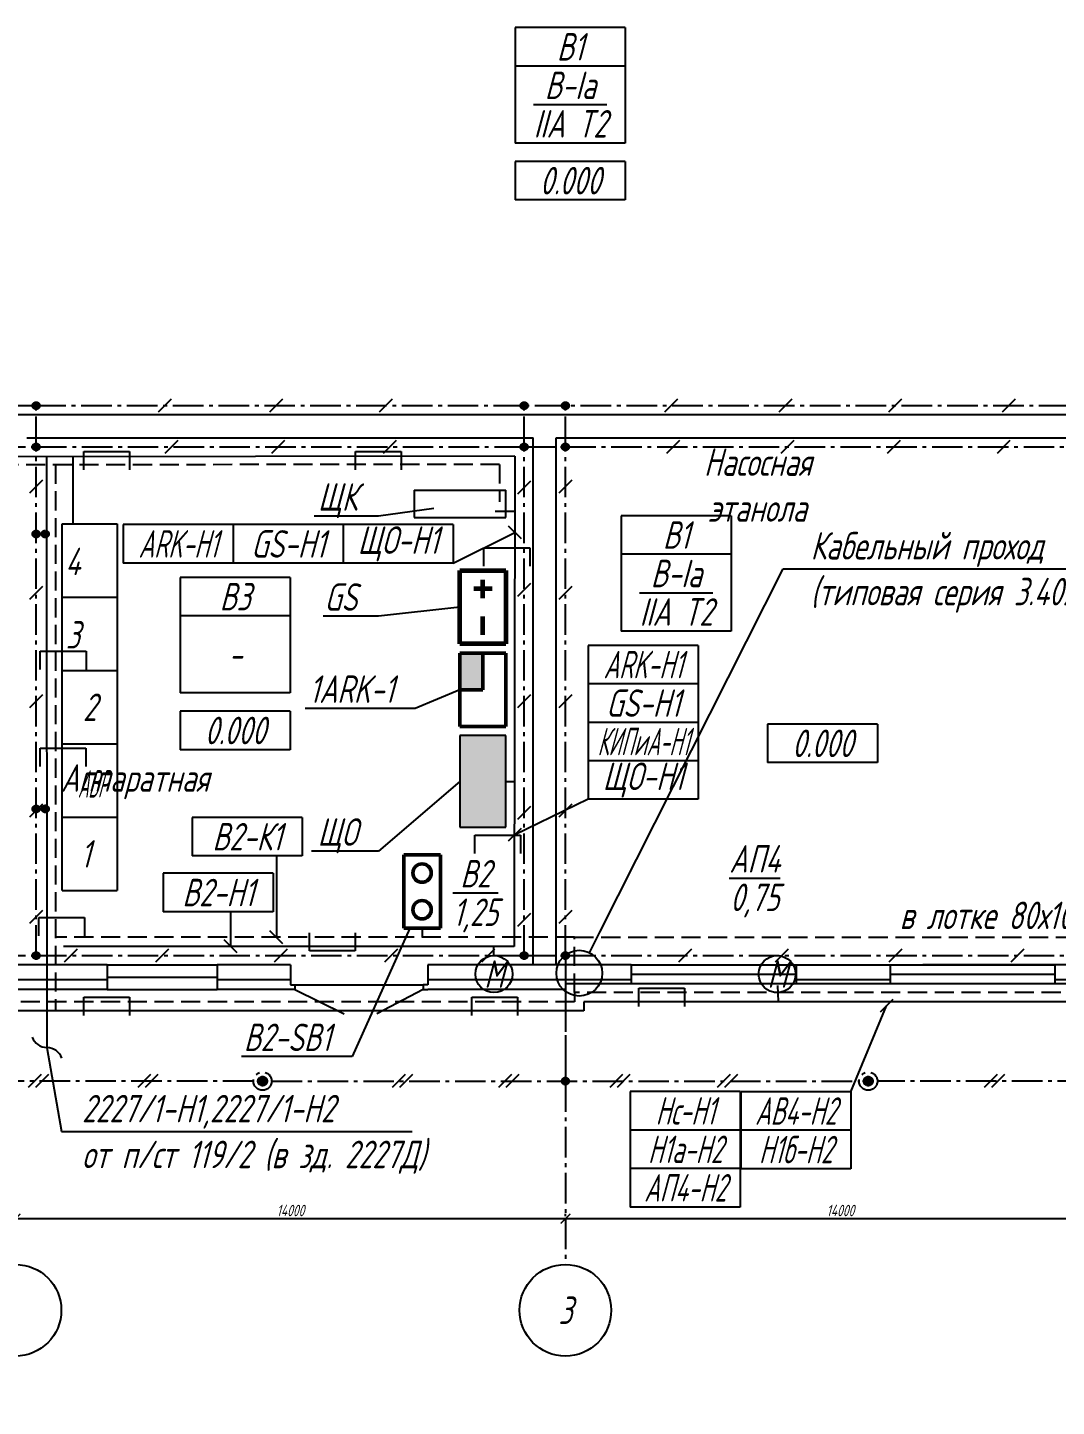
# Model space of a CAD drawing. Header units: millimetres. Extents: x 6735 to 13224, y -12144 to -9633.
# Drawn here: x 12407.7 to 12677.1, y -10779.4 to -10418.4 of the extents above; entities that cross this region are included whole.
import ezdxf
from ezdxf import colors
from ezdxf.entities.mleader import LeaderData, LeaderLine
from ezdxf.enums import TextEntityAlignment as Align
from ezdxf.math import Vec2, Vec3

# ---------------------------------------------------------------- set-up
doc = ezdxf.new("R2010")
doc.units = ezdxf.units.MM
doc.linetypes.add('gost5', pattern=[7, 5, -2, 0])
doc.linetypes.add('gost6', pattern=[12, 8, -1.5, 1, -1.5])
doc.layers.get('Defpoints').update_dxf_attribs({"color": 33})
for name, color, linetype, lineweight in [('Заземление (Вновь)', 6, 'gost6', 50), ('КаБель контрольный (Вновь)', 142, 'gost5', 60), ('КаБель силовой (Вновь)', 1, 'Continuous', 60), ('Линия выноска', 137, 'Continuous', 25), ('Осевая', 4, 'gost6', 25), ('ППК и др. приБоры', 171, 'Continuous', 50), ('Размерная', 4, 'Continuous', 25), ('Рамка тонкая', 5, 'Continuous', 25), ('Строительный', 251, 'Continuous', 13), ('Текст', 2, 'Continuous', 25), ('Щиты пульты (Вновь)', 5, 'Continuous', 50), ('Эл. аппараты (Вновь)', 93, 'Continuous', 50), ('ЭлектрооБорудование (Вновь)', 160, 'Continuous', 60)]:
    doc.layers.add(name, color=color, linetype=linetype, lineweight=lineweight)
doc.styles.add('Simplex', font='simplex.shx', dxfattribs={"width": 0.7, "oblique": 15})
doc.dimstyles.new('ISO-25', dxfattribs={"dimtxt": 3, "dimasz": 2.5, "dimexe": 1.25, "dimexo": 0.625, "dimtad": 1, "dimtxsty": 'Simplex', "dimcen": 2.5, "dimclrt": 2, "dimadec": 0, "dimazin": 0, "dimtfac": 1, "dimtmove": 0, "dimatfit": 3, "dimfxl": 1, "dimarcsym": 0})

# ---------------------------------------------------------------- blocks, each defined once
blk = doc.blocks.new('_ArchTick')
at = {"color": 0, "linetype": 'ByBlock', "const_width": 0.15}
blk.add_lwpolyline([(-0.5, -0.5), (0.5, 0.5)], dxfattribs=at)
blk = doc.blocks.new('*D524')
at = {"layer": 'Defpoints', "color": 0, "transparency": 16777216}
for p in [(12404.5, -10730.26), (12548.5, -10730.26), (12548.5, -10730.26)]:
    blk.add_point(p, dxfattribs=at)
at = {"layer": 'Размерная', "color": 0, "lineweight": -2, "transparency": 16777216}
for p, q in [((12404.5, -10730.26), (12548.5, -10730.26)), ((12404.5, -10730.89), (12404.5, -10731.51)), ((12548.5, -10729.64), (12548.5, -10729.01))]:
    blk.add_line(p, q, dxfattribs=at)
at = {"layer": 'Размерная', "color": 0, "lineweight": -2, "transparency": 16777216, "xscale": 2.5, "yscale": 2.5, "zscale": 2.5, "rotation": 180}
blk.add_blockref('_ArchTick', (12404.5, -10730.26), dxfattribs=at)
at = {"layer": 'Размерная', "color": 0, "lineweight": -2, "transparency": 16777216, "xscale": 2.5, "yscale": 2.5, "zscale": 2.5}
blk.add_blockref('_ArchTick', (12548.5, -10730.26), dxfattribs=at)
at = {"layer": 'Размерная', "color": 2, "lineweight": 25, "transparency": 16777216, "insert": (12476.5, -10728.14), "char_height": 3, "attachment_point": 5, "style": 'Simplex'}
blk.add_mtext('14000', dxfattribs=at)
blk = doc.blocks.new('*D525')
at = {"layer": 'Defpoints', "color": 0, "transparency": 16777216}
for p in [(12548.5, -10730.26), (12692.5, -10730.26), (12692.5, -10730.26)]:
    blk.add_point(p, dxfattribs=at)
at = {"layer": 'Размерная', "color": 0, "lineweight": -2, "transparency": 16777216}
for p, q in [((12548.5, -10730.26), (12692.5, -10730.26)), ((12548.5, -10730.89), (12548.5, -10731.51)), ((12692.5, -10729.64), (12692.5, -10729.01))]:
    blk.add_line(p, q, dxfattribs=at)
at = {"layer": 'Размерная', "color": 0, "lineweight": -2, "transparency": 16777216, "xscale": 2.5, "yscale": 2.5, "zscale": 2.5, "rotation": 180}
blk.add_blockref('_ArchTick', (12548.5, -10730.26), dxfattribs=at)
at = {"layer": 'Размерная', "color": 0, "lineweight": -2, "transparency": 16777216, "xscale": 2.5, "yscale": 2.5, "zscale": 2.5}
blk.add_blockref('_ArchTick', (12692.5, -10730.26), dxfattribs=at)
at = {"layer": 'Размерная', "color": 2, "lineweight": 25, "transparency": 16777216, "insert": (12620.5, -10728.14), "char_height": 3, "attachment_point": 5, "style": 'Simplex'}
blk.add_mtext('14000', dxfattribs=at)
blk = doc.blocks.new('A$C11954CC4')
at = {"layer": 'Линия выноска', "color": 161}
for p, q in [((12, 4.2), (0, 4.2)), ((0, 4.2), (0, 0)), ((12, 4.2), (12, 0)), ((12, 0), (0, 0))]:
    blk.add_line(p, q, dxfattribs=at)
blk = doc.blocks.new('_None')
blk = doc.blocks.new('_Integral')
at = {"color": 0, "linetype": 'ByBlock', "lineweight": -2}
for centre, start, end in [((0.445, -0.091), 102, 168), ((-0.445, 0.091), 282, 348)]:
    blk.add_arc(centre, 0.454, start, end, dxfattribs=at)
blk = doc.blocks.new('A$C25011874')
at = {"layer": 'ППК и др. приБоры'}
blk.add_hatch(color=256, dxfattribs=at).paths.add_polyline_path([(4, 0), (4, 2.5), (0, 2.5), (0, 0)])
for p, q in [((0, 5), (0, 0)), ((8, 5), (0, 5)), ((8, 0), (8, 5)), ((4, 2.5), (0, 2.5)), ((4, 0), (4, 2.5)), ((0, 0), (8, 0))]:
    blk.add_line(p, q, dxfattribs=at)
blk = doc.blocks.new('A$C05EB3272')
at = {"layer": 'ЭлектрооБорудование (Вновь)'}
for p, q in [((0, 5), (8, 5)), ((0, 0), (0, 5)), ((8, 5), (8, 0)), ((2, 3.5), (2, 1.5)), ((3, 2.5), (1, 2.5)), ((7, 2.5), (5, 2.5)), ((8, 0), (0, 0))]:
    blk.add_line(p, q, dxfattribs=at)
blk = doc.blocks.new('A$C629C7F59')
at = {"layer": 'Эл. аппараты (Вновь)'}
for p, q in [((0, 8), (0, 0)), ((4, 8), (0, 8)), ((4, 0), (4, 8)), ((0, 0), (4, 0))]:
    blk.add_line(p, q, dxfattribs=at)
for centre in [(2, 6), (2, 2)]:
    blk.add_circle(centre, 1, dxfattribs=at)
blk = doc.blocks.new('A$C710D2D3C')
at = {"layer": 'Рамка тонкая'}
for p, q in [((0, 0), (0, 2)), ((0, 2), (5, 2)), ((5, 2), (5, 0))]:
    blk.add_line(p, q, dxfattribs=at)
blk = doc.blocks.new('_DotBlank')
at = {"color": 0, "linetype": 'ByBlock', "lineweight": -2}
blk.add_line((-0.5, 0), (-1, 0), dxfattribs=at)
blk.add_circle((0, 0), 0.5, dxfattribs=at)

msp = doc.modelspace()

# ---------------------------------------------------------------- hatches: boundary and pattern name
at = {"layer": 'Заземление (Вновь)', "lineweight": 25}
h = msp.add_hatch(color=256, dxfattribs=at)
h.paths.add_polyline_path([(12409.90216, -10516.42112), (12409.90216, -10517.38112), (12410.86216, -10517.38112, 0.414213562)])
h.paths.add_polyline_path([(12409.90216, -10516.42112, 0.414213562), (12408.94216, -10517.38112), (12409.90216, -10517.38112)])
h.paths.add_polyline_path([(12410.86216, -10517.38112), (12409.90216, -10517.38112), (12408.94216, -10517.38112, 1)])
h = msp.add_hatch(color=256, dxfattribs=at)
h.paths.add_polyline_path([(12537.69105, -10516.42112), (12537.69105, -10517.38112), (12538.65105, -10517.38112, 0.414213562)])
h.paths.add_polyline_path([(12537.69105, -10516.42112, 0.414213562), (12536.73105, -10517.38112), (12537.69105, -10517.38112)])
h.paths.add_polyline_path([(12538.65105, -10517.38112), (12537.69105, -10517.38112), (12536.73105, -10517.38112, 1)])
h = msp.add_hatch(color=256, dxfattribs=at)
h.paths.add_polyline_path([(12548.49105, -10516.42112), (12548.49105, -10517.38112), (12549.45105, -10517.38112, 0.414213562)])
h.paths.add_polyline_path([(12548.49105, -10516.42112, 0.414213562), (12547.53105, -10517.38112), (12548.49105, -10517.38112)])
h.paths.add_polyline_path([(12549.45105, -10517.38112), (12548.49105, -10517.38112), (12547.53105, -10517.38112, 1)])
h = msp.add_hatch(color=256, dxfattribs=at)
h.paths.add_polyline_path([(12409.90216, -10527.22112), (12409.90216, -10528.18112), (12410.86216, -10528.18112, 0.414213562)])
h.paths.add_polyline_path([(12409.90216, -10527.22112, 0.414213562), (12408.94216, -10528.18112), (12409.90216, -10528.18112)])
h.paths.add_polyline_path([(12410.86216, -10528.18112), (12409.90216, -10528.18112), (12408.94216, -10528.18112, 1)])
h = msp.add_hatch(color=256, dxfattribs=at)
h.paths.add_polyline_path([(12537.69105, -10527.22112), (12537.69105, -10528.18112), (12538.65105, -10528.18112, 0.414213562)])
h.paths.add_polyline_path([(12537.69105, -10527.22112, 0.414213562), (12536.73105, -10528.18112), (12537.69105, -10528.18112)])
h.paths.add_polyline_path([(12538.65105, -10528.18112), (12537.69105, -10528.18112), (12536.73105, -10528.18112, 1)])
h = msp.add_hatch(color=256, dxfattribs=at)
h.paths.add_polyline_path([(12548.49105, -10527.22112), (12548.49105, -10528.18112), (12549.45105, -10528.18112, 0.414213562)])
h.paths.add_polyline_path([(12548.49105, -10527.22112, 0.414213562), (12547.53105, -10528.18112), (12548.49105, -10528.18112)])
h.paths.add_polyline_path([(12549.45105, -10528.18112), (12548.49105, -10528.18112), (12547.53105, -10528.18112, 1)])
h = msp.add_hatch(color=256, dxfattribs=at)
h.paths.add_polyline_path([(12409.90216, -10550.02112), (12409.90216, -10550.98112), (12410.86216, -10550.98112, 0.414213562)])
h.paths.add_polyline_path([(12409.90216, -10550.02112, 0.414213562), (12408.94216, -10550.98112), (12409.90216, -10550.98112)])
h.paths.add_polyline_path([(12410.86216, -10550.98112), (12409.90216, -10550.98112), (12408.94216, -10550.98112, 1)])
h = msp.add_hatch(color=256, dxfattribs=at)
h.paths.add_polyline_path([(12412.30216, -10550.02112), (12412.30216, -10550.98112), (12413.26216, -10550.98112, 0.414213562)])
h.paths.add_polyline_path([(12412.30216, -10550.02112, 0.414213562), (12411.34216, -10550.98112), (12412.30216, -10550.98112)])
h.paths.add_polyline_path([(12413.26216, -10550.98112), (12412.30216, -10550.98112), (12411.34216, -10550.98112, 1)])
h = msp.add_hatch(color=256, dxfattribs=at)
h.paths.add_polyline_path([(12409.90216, -10622.02112), (12409.90216, -10622.98112), (12410.86216, -10622.98112, 0.414213562)])
h.paths.add_polyline_path([(12409.90216, -10622.02112, 0.414213562), (12408.94216, -10622.98112), (12409.90216, -10622.98112)])
h.paths.add_polyline_path([(12410.86216, -10622.98112), (12409.90216, -10622.98112), (12408.94216, -10622.98112, 1)])
h = msp.add_hatch(color=256, dxfattribs=at)
h.paths.add_polyline_path([(12412.30216, -10622.02112), (12412.30216, -10622.98112), (12413.26216, -10622.98112, 0.414213562)])
h.paths.add_polyline_path([(12412.30216, -10622.02112, 0.414213562), (12411.34216, -10622.98112), (12412.30216, -10622.98112)])
h.paths.add_polyline_path([(12413.26216, -10622.98112), (12412.30216, -10622.98112), (12411.34216, -10622.98112, 1)])
h = msp.add_hatch(color=256, dxfattribs=at)
h.paths.add_polyline_path([(12409.90216, -10660.42112), (12409.90216, -10661.38112), (12410.86216, -10661.38112, 0.414213562)])
h.paths.add_polyline_path([(12409.90216, -10660.42112, 0.414213562), (12408.94216, -10661.38112), (12409.90216, -10661.38112)])
h.paths.add_polyline_path([(12410.86216, -10661.38112), (12409.90216, -10661.38112), (12408.94216, -10661.38112, 1)])
h = msp.add_hatch(color=256, dxfattribs=at)
h.paths.add_polyline_path([(12537.69105, -10660.42112), (12537.69105, -10661.38112), (12538.65105, -10661.38112, 0.414213562)])
h.paths.add_polyline_path([(12537.69105, -10660.42112, 0.414213562), (12536.73105, -10661.38112), (12537.69105, -10661.38112)])
h.paths.add_polyline_path([(12538.65105, -10661.38112), (12537.69105, -10661.38112), (12536.73105, -10661.38112, 1)])
h = msp.add_hatch(color=256, dxfattribs=at)
h.paths.add_polyline_path([(12548.49105, -10660.42112), (12548.49105, -10661.38112), (12549.45105, -10661.38112, 0.414213562)])
h.paths.add_polyline_path([(12548.49105, -10660.42112, 0.414213562), (12547.53105, -10661.38112), (12548.49105, -10661.38112)])
h.paths.add_polyline_path([(12549.45105, -10661.38112), (12548.49105, -10661.38112), (12547.53105, -10661.38112, 1)])
for points in [[(12470.39505, -10694.26112, 1), (12467.99505, -10694.26112, 1)], [(12628.98705, -10694.26112, 1), (12626.58705, -10694.26112, 1)]]:
    msp.add_hatch(color=256, dxfattribs=at).paths.add_polyline_path(points)
h = msp.add_hatch(color=256, dxfattribs=at)
h.paths.add_polyline_path([(12548.49105, -10693.30112), (12548.49105, -10694.26112), (12549.45105, -10694.26112, 0.414213562)])
h.paths.add_polyline_path([(12548.49105, -10693.30112, 0.414213562), (12547.53105, -10694.26112), (12548.49105, -10694.26112)])
h.paths.add_polyline_path([(12549.45105, -10694.26112), (12548.49105, -10694.26112), (12547.53105, -10694.26112, 1)])
at = {"layer": 'Щиты пульты (Вновь)', "lineweight": 25, "ltscale": 100}
msp.add_hatch(color=256, dxfattribs=at).paths.add_polyline_path([(12532.89105, -10603.78112), (12520.89105, -10603.78112), (12520.89105, -10627.78112), (12532.89105, -10627.78112)])

# ---------------------------------------------------------------- linework, layer by layer
at = {"layer": 'Заземление (Вновь)', "lineweight": 25}
for p, q in [((12409.90216, -10517.38112), (12399.10216, -10517.38112)), ((12537.69105, -10517.38112), (12409.90216, -10517.38112)), ((12409.90216, -10528.18112), (12409.90216, -10517.38112)), ((12445.26623, -10515.68406), (12441.87212, -10519.07817)), ((12474.39528, -10515.68406), (12471.00117, -10519.07817)), ((12503.11812, -10515.68406), (12499.72401, -10519.07817)), ((12548.49105, -10517.38112), (12537.69105, -10517.38112)), ((12537.69105, -10528.18112), (12537.69105, -10517.38112)), ((12836.49105, -10517.38112), (12548.49105, -10517.38112)), ((12548.49105, -10528.18112), (12548.49105, -10517.38112)), ((12577.8374, -10515.68406), (12574.44328, -10519.07817)), ((12607.77935, -10515.68406), (12604.38524, -10519.07817)), ((12636.48021, -10515.68406), (12633.0861, -10519.07817)), ((12666.28886, -10515.68406), (12662.89474, -10519.07817)), ((12399.10216, -10528.18112), (12409.90216, -10528.18112)), ((12409.90216, -10661.38112), (12409.90216, -10528.18112)), ((12409.90216, -10528.18112), (12537.69105, -10528.18112)), ((12447.02752, -10526.48406), (12443.63341, -10529.87817)), ((12474.93722, -10526.48406), (12471.5431, -10529.87817)), ((12504.20199, -10526.48406), (12500.80788, -10529.87817)), ((12537.69105, -10661.38112), (12537.69105, -10528.18112)), ((12537.69105, -10528.18112), (12548.49105, -10528.18112)), ((12548.49105, -10661.38112), (12548.49105, -10528.18112)), ((12548.49105, -10528.18112), (12836.49105, -10528.18112)), ((12578.37933, -10526.48406), (12574.98522, -10529.87817)), ((12608.32153, -10526.48406), (12604.92742, -10529.87817)), ((12636.13365, -10526.48406), (12632.73954, -10529.87817)), ((12664.90238, -10526.48406), (12661.50827, -10529.87817)), ((12411.59922, -10536.8539), (12408.20511, -10540.24801)), ((12539.38811, -10537.1196), (12535.99399, -10540.51371)), ((12550.18811, -10536.8539), (12546.79399, -10540.24801)), ((12412.30216, -10550.98112), (12409.90216, -10550.98112)), ((12411.59922, -10564.75038), (12408.20511, -10568.14449)), ((12539.38811, -10563.95329), (12535.99399, -10567.34741)), ((12550.18811, -10564.75038), (12546.79399, -10568.14449)), ((12411.59922, -10593.08406), (12408.20511, -10596.47817)), ((12539.38811, -10593.08406), (12535.99399, -10596.47817)), ((12550.18811, -10593.08406), (12546.79399, -10596.47817)), ((12411.59922, -10621.70941), (12408.20511, -10625.10353)), ((12539.38811, -10622.37361), (12535.99399, -10625.76772)), ((12550.18811, -10621.70941), (12546.79399, -10625.10353)), ((12412.30216, -10622.98112), (12409.90216, -10622.98112)), ((12411.59922, -10649.6058), (12408.20511, -10652.99992)), ((12539.38811, -10650.40289), (12535.99399, -10653.797)), ((12550.18811, -10649.6058), (12546.79399, -10652.99992)), ((12399.10216, -10661.38112), (12409.90216, -10661.38112)), ((12409.90216, -10661.38112), (12537.69105, -10661.38112)), ((12420.68833, -10659.68406), (12417.29422, -10663.07817)), ((12444.57215, -10659.68406), (12441.17803, -10663.07817)), ((12475.63275, -10659.68406), (12472.23864, -10663.07817)), ((12504.52802, -10659.68406), (12501.13391, -10663.07817)), ((12529.90458, -10659.68406), (12526.51046, -10663.07817)), ((12537.69105, -10661.38112), (12548.49105, -10661.38112)), ((12548.49105, -10661.38112), (12836.49105, -10661.38112)), ((12548.49105, -10661.38112), (12548.49105, -10694.26112)), ((12581.54642, -10659.68406), (12578.15231, -10663.07817)), ((12606.81647, -10659.68406), (12603.42236, -10663.07817)), ((12636.60869, -10659.68406), (12633.21458, -10663.07817)), ((12668.48944, -10659.68406), (12665.09533, -10663.07817)), ((12466.79505, -10694.26112), (12351.59505, -10694.26112)), ((12411.20838, -10692.56406), (12407.81427, -10695.95817)), ((12413.12838, -10692.56406), (12409.73427, -10695.95817)), ((12439.89306, -10692.56406), (12436.49895, -10695.95817)), ((12441.81306, -10692.56406), (12438.41895, -10695.95817)), ((12471.59505, -10694.26112), (12625.38705, -10694.26112)), ((12506.51846, -10692.56406), (12503.12435, -10695.95817)), ((12508.43846, -10692.56406), (12505.04435, -10695.95817)), ((12534.40086, -10692.56406), (12531.00675, -10695.95817)), ((12536.32086, -10692.56406), (12532.92675, -10695.95817)), ((12563.48668, -10692.56406), (12560.09257, -10695.95817)), ((12565.40668, -10692.56406), (12562.01257, -10695.95817)), ((12591.63861, -10692.56406), (12588.24449, -10695.95817)), ((12593.55861, -10692.56406), (12590.16449, -10695.95817)), ((12745.38705, -10694.26112), (12630.18705, -10694.26112)), ((12661.51684, -10692.56406), (12658.12272, -10695.95817)), ((12663.43684, -10692.56406), (12660.04272, -10695.95817))]:
    msp.add_line(p, q, dxfattribs=at)
for centre, radius in [((12409.90216, -10517.38112), 0.96), ((12537.69105, -10517.38112), 0.96), ((12548.49105, -10517.38112), 0.96), ((12409.90216, -10528.18112), 0.96), ((12537.69105, -10528.18112), 0.96), ((12548.49105, -10528.18112), 0.96), ((12409.90216, -10550.98112), 0.96), ((12412.30216, -10550.98112), 0.96), ((12409.90216, -10622.98112), 0.96), ((12412.30216, -10622.98112), 0.96), ((12409.90216, -10661.38112), 0.96), ((12537.69105, -10661.38112), 0.96), ((12548.49105, -10661.38112), 0.96), ((12469.19505, -10694.26112), 2.4), ((12469.19505, -10694.26112), 1.2), ((12548.49105, -10694.26112), 0.96), ((12627.78705, -10694.26112), 2.4), ((12627.78705, -10694.26112), 1.2)]:
    msp.add_circle(centre, radius, dxfattribs=at)
at = {"layer": 'КаБель контрольный (Вновь)', "lineweight": 25}
for p, q in [((12531.26199, -10532.78006), (12394.30475, -10532.86979)), ((12415.01517, -10532.80874), (12415.01219, -10675.49551)), ((12531.26199, -10532.78006), (12531.24388, -10542.55215)), ((12510.97291, -10654.18112), (12510.97291, -10656.58112)), ((12550.90718, -10656.57255), (12415.01219, -10656.58112)), ((12550.89105, -10671.07712), (12550.89105, -10656.58112)), ((12550.89105, -10656.58112), (12831.73702, -10656.58112)), ((12846.18705, -10671.07712), (12550.89105, -10671.07712)), ((12550.89105, -10671.07712), (12550.89105, -10673.47712)), ((12550.89105, -10673.47712), (12249.45105, -10673.47712))]:
    msp.add_line(p, q, dxfattribs=at)
at = {"layer": 'КаБель силовой (Вновь)', "lineweight": 25}
for p, q in [((12535.29105, -10530.58112), (12396.67356, -10530.76748)), ((12412.66157, -10530.74258), (12412.71568, -10685.46223)), ((12419.47886, -10530.74258), (12419.50216, -10548.58112)), ((12535.29105, -10530.58112), (12535.04191, -10658.98112)), ((12530.13417, -10544.96554), (12535.26314, -10544.96647)), ((12532.89105, -10615.78112), (12535.29105, -10615.78112)), ((12535.04191, -10658.98112), (12417.10216, -10658.98112)), ((12529.79492, -10661.38112), (12529.79492, -10658.98112)), ((12604.06176, -10669.21114), (12604.20338, -10673.36907)), ((12553.29105, -10675.87712), (12247.05105, -10675.87712)), ((12848.58705, -10673.47712), (12553.29105, -10673.47712)), ((12553.29105, -10673.47712), (12553.29105, -10675.87712)), ((12553.29105, -10673.47712), (12553.29105, -10673.47712))]:
    msp.add_line(p, q, dxfattribs=at)
at = {"layer": 'Линия выноска', "lineweight": 25}
for p, q in [((12535.3637, -10418.36932), (12535.3637, -10428.44932)), ((12564.1637, -10418.36932), (12535.3637, -10418.36932)), ((12564.1637, -10418.36932), (12564.1637, -10428.44932)), ((12535.3637, -10428.44932), (12535.3637, -10448.60932)), ((12564.1637, -10428.44932), (12535.3637, -10428.44932)), ((12564.1637, -10428.44932), (12564.1637, -10448.60932)), ((12564.1637, -10448.60932), (12535.3637, -10448.60932)), ((12535.3637, -10453.40932), (12535.3637, -10463.48932)), ((12564.1637, -10453.40932), (12535.3637, -10453.40932)), ((12564.1637, -10453.40932), (12564.1637, -10463.48932)), ((12564.1637, -10463.48932), (12535.3637, -10463.48932)), ((12563.11468, -10546.2063), (12563.11468, -10556.2863)), ((12591.91468, -10546.2063), (12563.11468, -10546.2063)), ((12591.91468, -10546.2063), (12591.91468, -10556.2863)), ((12563.11468, -10556.2863), (12563.11468, -10576.4463)), ((12591.91468, -10556.2863), (12563.11468, -10556.2863)), ((12591.91468, -10556.2863), (12591.91468, -10576.4463)), ((12447.61435, -10562.35897), (12447.61435, -10572.43897)), ((12476.41435, -10562.35897), (12447.61435, -10562.35897)), ((12476.41435, -10562.35897), (12476.41435, -10572.43897)), ((12447.61435, -10572.43897), (12447.61435, -10592.59897)), ((12476.41435, -10572.43897), (12447.61435, -10572.43897)), ((12476.41435, -10572.43897), (12476.41435, -10592.59897)), ((12591.91468, -10576.4463), (12563.11468, -10576.4463)), ((12476.41435, -10592.59897), (12447.61435, -10592.59897)), ((12447.61435, -10597.39897), (12447.61435, -10607.47897)), ((12476.41435, -10597.39897), (12447.61435, -10597.39897)), ((12476.41435, -10597.39897), (12476.41435, -10607.47897)), ((12601.40267, -10600.76188), (12601.40267, -10610.84188)), ((12630.20267, -10600.76188), (12601.40267, -10600.76188)), ((12630.20267, -10600.76188), (12630.20267, -10610.84188)), ((12476.41435, -10607.47897), (12447.61435, -10607.47897)), ((12630.20267, -10610.84188), (12601.40267, -10610.84188))]:
    msp.add_line(p, q, dxfattribs=at)
at = {"layer": 'Линия выноска', "color": 161, "lineweight": 25}
for p, q in [((12536.98811, -10552.28937), (12533.59399, -10548.89526)), ((12519.10843, -10558.61478), (12535.29105, -10550.59232)), ((12554.46569, -10620.46275), (12535.09843, -10629.85452)), ((12536.87063, -10628.06521), (12533.47652, -10631.45932)), ((12472.8285, -10635.03497), (12472.8285, -10656.58112)), ((12460.8285, -10649.91494), (12460.8285, -10658.98112)), ((12474.52556, -10658.27817), (12471.13145, -10654.88406)), ((12462.52556, -10660.67817), (12459.13145, -10657.28406)), ((12634.27208, -10672.84844), (12630.87796, -10676.24255)), ((12623.20531, -10697.06143), (12632.57502, -10674.5455))]:
    msp.add_line(p, q, dxfattribs=at)
at = {"layer": 'Осевая', "lineweight": 25}
msp.add_line((12548.49105, -10670.26112), (12548.49105, -10742.26112), dxfattribs=at)
at = {"layer": 'Рамка тонкая', "lineweight": 25}
for centre in [(12404.50216, -10754.26112), (12548.49105, -10754.26112)]:
    msp.add_circle(centre, 12, dxfattribs=at)
at = {"layer": 'Строительный', "lineweight": 25, "ltscale": 100}
for p, q in [((12524.49105, -10519.78112), (12284.49105, -10519.78112)), ((12838.89105, -10519.78112), (12524.49105, -10519.78112)), ((12407.50216, -10525.78112), (12540.09105, -10525.78112)), ((12540.09105, -10663.78112), (12540.09105, -10525.78112)), ((12546.09105, -10663.78112), (12546.07993, -10525.78112)), ((12546.07993, -10525.78112), (12838.87993, -10525.78112)), ((12428.49105, -10663.78112), (12340.17105, -10663.78112)), ((12428.49105, -10663.78112), (12428.49105, -10670.26112)), ((12428.49105, -10663.78112), (12457.29105, -10663.78112)), ((12476.49105, -10663.78112), (12457.29105, -10663.78112)), ((12457.29105, -10663.78112), (12457.29105, -10670.26112)), ((12476.49105, -10663.78112), (12476.49105, -10669.06112)), ((12565.70569, -10663.78025), (12512.49105, -10663.78112)), ((12512.49105, -10663.78112), (12512.49105, -10669.06112)), ((12565.70569, -10663.78025), (12565.70569, -10668.67625)), ((12565.70569, -10663.78025), (12608.90569, -10663.78025)), ((12608.90569, -10663.78025), (12633.5435, -10663.78025)), ((12608.90569, -10663.78025), (12608.90569, -10668.67625)), ((12633.5435, -10663.78025), (12633.5435, -10668.67625)), ((12633.5435, -10663.78025), (12676.7435, -10663.78025)), ((12742.90216, -10663.78112), (12642.10178, -10663.78112)), ((12676.7435, -10668.67625), (12676.7435, -10663.78025)), ((12340.17105, -10667.62112), (12428.49105, -10667.62112)), ((12428.49105, -10667.02112), (12457.29105, -10667.02112)), ((12457.29105, -10667.62112), (12476.49105, -10667.62112)), ((12476.49105, -10669.06112), (12477.69105, -10669.06112)), ((12477.69105, -10669.06112), (12477.69105, -10670.26112)), ((12477.69105, -10669.06112), (12511.29105, -10669.06112)), ((12512.49105, -10669.06112), (12511.29105, -10669.06112)), ((12511.29105, -10669.06112), (12511.29105, -10670.26112)), ((12512.49105, -10667.62112), (12565.70569, -10667.62112)), ((12548.49105, -10667.62112), (12548.49105, -10670.26112)), ((12548.49105, -10668.67712), (12565.70569, -10668.67625)), ((12565.70569, -10666.22825), (12608.90569, -10666.22825)), ((12565.70569, -10668.67625), (12608.90569, -10668.67625)), ((12608.90569, -10667.62112), (12633.5435, -10667.62112)), ((12608.90569, -10668.67625), (12633.5435, -10668.67625)), ((12633.5435, -10666.22825), (12676.7435, -10666.22825)), ((12633.5435, -10668.67625), (12676.7435, -10668.67625)), ((12642.10178, -10668.67712), (12742.90216, -10668.67712)), ((12676.7435, -10667.62112), (12742.90216, -10667.62112)), ((12428.49105, -10670.26112), (12338.97105, -10670.26112)), ((12428.49105, -10670.26112), (12457.29105, -10670.26112)), ((12476.49105, -10670.26112), (12457.29105, -10670.26112)), ((12477.69105, -10670.26112), (12476.49105, -10670.26112)), ((12477.69105, -10670.26112), (12490.60782, -10676.62018)), ((12511.29105, -10670.26112), (12499.14433, -10676.62018)), ((12511.29105, -10670.26112), (12512.49105, -10670.26112)), ((12548.49105, -10670.26112), (12512.49105, -10670.26112)), ((12548.49105, -10670.26112), (12519.69105, -10670.26112))]:
    msp.add_line(p, q, dxfattribs=at)
at = {"layer": 'Щиты пульты (Вновь)', "lineweight": 25, "ltscale": 100}
for p, q in [((12508.89105, -10539.48244), (12532.89105, -10539.48244)), ((12508.89105, -10539.48244), (12508.89105, -10546.68244)), ((12532.89105, -10546.68244), (12532.89105, -10539.48244)), ((12508.89105, -10546.68244), (12532.89105, -10546.68244)), ((12416.75497, -10644.35871), (12416.75497, -10548.35871)), ((12416.75497, -10548.35871), (12431.15497, -10548.35871)), ((12431.15497, -10548.35871), (12431.15497, -10644.35871)), ((12416.75497, -10567.55871), (12431.15497, -10567.55871)), ((12416.75497, -10586.75871), (12431.15497, -10586.75871)), ((12532.89105, -10603.78112), (12520.89105, -10603.78112)), ((12520.89105, -10603.78112), (12520.89105, -10627.78112)), ((12532.89105, -10627.78112), (12532.89105, -10603.78112)), ((12416.75497, -10605.95871), (12431.15497, -10605.95871)), ((12416.75497, -10625.15871), (12431.15497, -10625.15871)), ((12520.89105, -10627.78112), (12532.89105, -10627.78112)), ((12416.75497, -10644.35871), (12431.15497, -10644.35871))]:
    msp.add_line(p, q, dxfattribs=at)
at = {"layer": 'ЭлектрооБорудование (Вновь)', "lineweight": 25}
for centre in [(12529.79492, -10666.21734), (12603.93325, -10666.21734)]:
    msp.add_circle(centre, 4.83622, dxfattribs=at)

# ---------------------------------------------------------------- block references
at = {"lineweight": 25, "xscale": 2.4, "yscale": 2.4, "zscale": 2.4}
for name, p, rotation in [('A$C05EB3272', (12520.89119, -10560.58103), 270), ('A$C25011874', (12520.89102, -10582.18125), 270), ('A$C629C7F59', (12515.77311, -10634.98112), 180)]:
    msp.add_blockref(name, p, dxfattribs=dict(at, rotation=rotation))
at = {"layer": 'КаБель силовой (Вновь)', "lineweight": 25, "xscale": 2.4, "yscale": 2.4, "zscale": 2.4}
for name, p in [('A$C710D2D3C', (12422.39548, -10534.18112)), ('A$C710D2D3C', (12493.50101, -10534.18112)), ('A$C11954CC4', (12432.70847, -10558.61475)), ('A$C11954CC4', (12461.50847, -10558.61475)), ('A$C11954CC4', (12490.30847, -10558.61475)), ('A$C710D2D3C', (12527.16439, -10559.39248)), ('A$C710D2D3C', (12410.97695, -10586.48959)), ('A$C11954CC4', (12554.46573, -10590.22272)), ('A$C11954CC4', (12554.46573, -10600.30272)), ('A$C11954CC4', (12554.46573, -10610.38272)), ('A$C710D2D3C', (12410.95838, -10611.86376)), ('A$C11954CC4', (12554.46573, -10620.46272)), ('A$C11954CC4', (12450.75929, -10635.30389)), ('A$C710D2D3C', (12524.76794, -10634.65452)), ('A$C11954CC4', (12443.18936, -10649.91491)), ('A$C710D2D3C', (12410.61326, -10656.20554)), ('A$C710D2D3C', (12422.39548, -10677.07712)), ('A$C710D2D3C', (12523.95347, -10677.07712)), ('A$C710D2D3C', (12567.69105, -10674.67712)), ('A$C11954CC4', (12565.46814, -10707.08039)), ('A$C11954CC4', (12594.40535, -10707.1414)), ('A$C11954CC4', (12565.46814, -10717.16039)), ('A$C11954CC4', (12594.40535, -10717.2214)), ('A$C11954CC4', (12565.46814, -10727.24039))]:
    msp.add_blockref(name, p, dxfattribs=at)
at = {"layer": 'КаБель силовой (Вновь)', "lineweight": 25, "xscale": 2.4, "yscale": 2.4, "zscale": 2.4, "rotation": 180}
msp.add_blockref('A$C710D2D3C', (12493.46439, -10655.38112), dxfattribs=at)

# ---------------------------------------------------------------- texts
at = {"layer": 'Текст', "lineweight": 25, "style": 'Simplex', "oblique": 15}
for s, width, p in [('4', 0.7, (12419.50216, -10558.18112)), ('3', 0.7, (12419.50216, -10577.38112)), ('2', 0.7, (12423.95497, -10596.35871)), ('АВР', 0.4, (12424.66053, -10616.4178)), ('1', 0.7, (12422.8388, -10634.75871)), ('3', 0.7, (12548.49105, -10754.26112))]:
    msp.add_text(s, height=7.2, dxfattribs=dict(at, width=width)).set_placement(p, align=Align.MIDDLE_CENTER)
at = {"layer": 'Текст', "lineweight": 25, "style": 'Simplex', "oblique": 15, "width": 0.7}
msp.add_text('в лотке 80х100мм', height=7.2, dxfattribs=at).set_placement((12636.01498, -10654.45563))
at = {"layer": 'Текст', "lineweight": 25, "char_height": 7.2, "style": 'Simplex'}
for s, width, insert, attachment_point in [('В1', 3.5, (12549.7637, -10423.40932), 5), ('\\A1;\\SВ-Iа/IIA T2;', 3.5, (12549.7637, -10438.52932), 5), ('0.000', 3.5, (12549.7637, -10458.44932), 5), ('\\pi4.18692;Насосная \\P\\pi5.28472;этанола', 43.5, (12580.57702, -10538.16802), 4), ('{\\W0.6;ARK-Н1}', 3.5, (12447.10843, -10553.57478), 5), ('GS-Н1', 3.5, (12475.90843, -10553.57478), 5), ('ЩО-Н1', 3.5, (12504.70843, -10553.57478), 5), ('В1', 3.5, (12577.51468, -10551.2463), 5), ('\\A1;\\SВ-Iа/IIA T2;', 3.5, (12577.51468, -10566.3663), 5), ('В3', 3.5, (12462.01435, -10567.39897), 5), ('\\A1;-', 3.5, (12462.01435, -10582.51897), 5), ('{\\W0.6;ARK-Н1}', 3.5, (12568.86569, -10585.18275), 5), ('GS-Н1', 3.5, (12568.86569, -10595.26275), 5), ('0.000', 3.5, (12462.01435, -10602.43897), 5), ('{\\W0.5;КИПиА-Н1}', 3.5, (12568.86569, -10605.34275), 5), ('0.000', 3.5, (12615.80267, -10605.80188), 5), ('\\pi-1.81308;Аппаратная', 43.5, (12418.1876, -10615.86627), 4), ('ЩО-Н1', 3.5, (12568.86569, -10615.42275), 5), ('В2-К1', 3.5, (12465.15925, -10630.26392), 5), ('\\A1;\\SАП4/0,75;', 3.5, (12598.07481, -10641.08897), 5), ('\\A1;\\SВ2/1,25;', 3.5, (12524.9419, -10644.99104), 5), ('В2-Н1', 3.5, (12457.58932, -10644.87494), 5), ('{\\W0.6;Нс-Н1}', 3.5, (12579.8681, -10702.04042), 5), ('{\\W0.6;АВ4-Н2}', 3.5, (12608.80527, -10702.10139), 5), ('{\\W0.6;Н1а-Н2}', 3.5, (12579.8681, -10712.12042), 5), ('{\\W0.6;Н1б-Н2}', 3.5, (12608.80531, -10712.18143), 5), ('{\\W0.6;АП4-Н2}', 3.5, (12579.8681, -10722.20036), 5)]:
    msp.add_mtext_dynamic_manual_height_columns(s, width=width, gutter_width=12.5, heights=[0], dxfattribs=dict(at, insert=insert, attachment_point=attachment_point))
at = {"layer": 'ЭлектрооБорудование (Вновь)', "lineweight": 25, "char_height": 7.2, "attachment_point": 5, "style": 'Simplex'}
for insert in [(12529.79492, -10666.21734), (12603.93325, -10666.21734)]:
    msp.add_mtext_dynamic_manual_height_columns('М', width=3.0147096, gutter_width=12.5, heights=[0], dxfattribs=dict(at, insert=insert))

# ---------------------------------------------------------------- dimensions: what is measured, and where the dimension line sits
at = {"layer": 'Размерная', "lineweight": 25}
for base, p1, p2, picture, middle in [((12548.50216, -10730.26112), (12404.50216, -10730.26112), (12548.50216, -10730.26112), '*D524', (12476.50216, -10728.13612)), ((12692.50216, -10730.26112), (12548.50216, -10730.26112), (12692.50216, -10730.26112), '*D525', (12620.50216, -10728.13612))]:
    dim = msp.add_linear_dim(base=base, p1=p1, p2=p2, dimstyle='ISO-25', override={"dimlfac": 100, "dimrnd": 1000, "dimblk1": 'ArchTick', "dimblk2": 'ArchTick', "dimsah": 1}, dxfattribs=at)
    dim.commit()
    dim.dimension.update_dxf_attribs({"geometry": picture, "text_midpoint": middle})

# ---------------------------------------------------------------- leaders
at = {"layer": 'Линия выноска', "lineweight": 25}
ml = msp.add_multileader_mtext('Standard', dxfattribs=at)
ml.set_content('ЩК', color=2, style='Simplex')
ml.set_leader_properties()
ml.set_arrow_properties(name='NONE')
ml.build(insert=Vec2(0, 0))
ml.multileader.update_dxf_attribs({"text_left_attachment_type": 6, "text_right_attachment_type": 6, "dogleg_length": 0.62405, "arrow_head_size": 1.44})
ctx = ml.context
ctx.base_point, ctx.char_height, ctx.arrow_head_size, ctx.landing_gap_size, ctx.plane_origin = Vec3(12476.92202, -10546.323), 7.2, 1.44, 4.8, Vec3(12581.95668, -10505.88124)
ctx.left_attachment, ctx.right_attachment, ctx.text_align_type = 6, 6, 2
notes = []
notes.append((ctx, [(1, (1, 1, 0), (12499.52011, -10546.323), (-1, 0), 0.74886, [(0, [(12514.01348, -10544.28553)], 0, [])])]))
ctx.mtext.insert, ctx.mtext.alignment, ctx.mtext.flow_direction = Vec3(12493.97126, -10537.683), 3, 5
ml = msp.add_multileader_mtext('Standard', dxfattribs=at)
ml.set_content('Кабельный проход\\P(типовая серия 3.402-24)', color=2, style='Simplex')
ml.set_leader_properties()
ml.set_arrow_properties(name='DOTBLANK')
ml.build(insert=Vec2(0, 0))
ml.multileader.update_dxf_attribs({"text_left_attachment_type": 6, "text_right_attachment_type": 6, "dogleg_length": 1, "arrow_head_size": 12})
ctx = ml.context
ctx.base_point, ctx.char_height, ctx.arrow_head_size, ctx.landing_gap_size, ctx.plane_origin = Vec3(12607.90016, -10560.06378), 7.2, 12, 4.8, Vec3(12537.78029, -10441.18946)
ctx.left_attachment, ctx.right_attachment = 6, 6
notes.append((ctx, [(1, (1, 1, 0), (12605.50016, -10560.06378), (1, 0), 2.4, [(0, [(12552.12247, -10665.99953)], 0, [])])]))
ctx.mtext.insert, ctx.mtext.flow_direction = Vec3(12612.70016, -10550.46378), 5
ml = msp.add_multileader_mtext('Standard', dxfattribs=at)
ml.set_content('GS', color=2, style='Simplex')
ml.set_leader_properties()
ml.set_arrow_properties(name='NONE')
ml.build(insert=Vec2(0, 0))
ml.multileader.update_dxf_attribs({"text_left_attachment_type": 6, "text_right_attachment_type": 6, "dogleg_length": 0.62405, "arrow_head_size": 1.44})
ctx = ml.context
ctx.base_point, ctx.char_height, ctx.arrow_head_size, ctx.landing_gap_size, ctx.plane_origin = Vec3(12479.81697, -10572.52774), 7.2, 1.44, 4.8, Vec3(12581.95668, -10532.08597)
ctx.left_attachment, ctx.right_attachment, ctx.text_align_type = 6, 6, 2
notes.append((ctx, [(1, (1, 1, 0), (12499.52011, -10572.52774), (-1, 0), 0.74886, [(0, [(12520.89105, -10570.18112)], 0, [])])]))
ctx.mtext.insert, ctx.mtext.alignment, ctx.mtext.flow_direction = Vec3(12493.97126, -10563.88774), 3, 5
ml = msp.add_multileader_mtext('Standard', dxfattribs=at)
ml.set_content('1ARK-1', color=2, style='Simplex')
ml.set_leader_properties()
ml.set_arrow_properties(name='NONE')
ml.build(insert=Vec2(0, 0))
ml.multileader.update_dxf_attribs({"text_left_attachment_type": 6, "text_right_attachment_type": 6, "dogleg_length": 0.62405, "arrow_head_size": 1.44})
ctx = ml.context
ctx.base_point, ctx.char_height, ctx.arrow_head_size, ctx.landing_gap_size, ctx.plane_origin = Vec3(12471.44845, -10596.64721), 7.2, 1.44, 4.8, Vec3(12581.95668, -10556.20544)
ctx.left_attachment, ctx.right_attachment, ctx.text_align_type = 6, 6, 2
notes.append((ctx, [(1, (1, 1, 0), (12509.16654, -10596.64721), (-1, 0), 0.74886, [(0, [(12520.89105, -10591.78112)], 0, [])])]))
ctx.mtext.insert, ctx.mtext.alignment, ctx.mtext.flow_direction = Vec3(12503.61769, -10588.00721), 3, 5
ml = msp.add_multileader_mtext('Standard', dxfattribs=at)
ml.set_content('ЩО', color=2, style='Simplex')
ml.set_leader_properties()
ml.set_arrow_properties(name='NONE')
ml.build(insert=Vec2(0, 0))
ml.multileader.update_dxf_attribs({"text_left_attachment_type": 6, "text_right_attachment_type": 6, "dogleg_length": 0.62405, "arrow_head_size": 1.44})
ctx = ml.context
ctx.base_point, ctx.char_height, ctx.arrow_head_size, ctx.landing_gap_size, ctx.plane_origin = Vec3(12477.38136, -10634.009), 7.2, 1.44, 4.8, Vec3(12581.95668, -10593.56723)
ctx.left_attachment, ctx.right_attachment, ctx.text_align_type = 6, 6, 2
notes.append((ctx, [(1, (1, 1, 0), (12499.52011, -10634.009), (-1, 0), 0.74886, [(0, [(12520.89105, -10615.78112)], 0, [])])]))
ctx.mtext.insert, ctx.mtext.alignment, ctx.mtext.flow_direction = Vec3(12493.97126, -10625.43757), 3, 5
ml = msp.add_multileader_mtext('Standard', dxfattribs=at)
ml.set_content('В2-SB1', color=2, style='Simplex')
ml.set_leader_properties()
ml.set_arrow_properties(name='NONE')
ml.build(insert=Vec2(0, 0))
ml.multileader.update_dxf_attribs({"text_left_attachment_type": 6, "text_right_attachment_type": 6, "dogleg_length": 0.62405, "arrow_head_size": 1.44})
ctx = ml.context
ctx.base_point, ctx.char_height, ctx.arrow_head_size, ctx.landing_gap_size, ctx.plane_origin = Vec3(12453.95661, -10687.83071), 7.2, 1.44, 4.8, Vec3(12524.92708, -10586.40184)
ctx.left_attachment, ctx.right_attachment, ctx.text_align_type = 6, 6, 2
notes.append((ctx, [(1, (1, 1, 0), (12492.6347, -10687.83071), (-1, 0), 0.74886, [(0, [(12507.77236, -10654.18112)], 0, [])])]))
ctx.mtext.insert, ctx.mtext.alignment, ctx.mtext.flow_direction = Vec3(12487.08584, -10679.19071), 3, 5
ml = msp.add_multileader_mtext('Standard', dxfattribs=at)
ml.set_content('2227/1-Н1,2227/1-Н2\\Pот п/ст 119/2 (в зд. 2227Д)', color=2, style='Simplex')
ml.set_leader_properties()
ml.set_arrow_properties(name='INTEGRAL')
ml.build(insert=Vec2(0, 0))
ml.multileader.update_dxf_attribs({"text_left_attachment_type": 6, "text_right_attachment_type": 6, "dogleg_length": 0.62405, "arrow_head_size": 9.6})
ctx = ml.context
ctx.base_point, ctx.char_height, ctx.arrow_head_size, ctx.landing_gap_size, ctx.plane_origin = Vec3(12417.12354, -10707.44793), 7.2, 9.6, 4.8, Vec3(12458.02526, -10658.0615)
ctx.left_attachment, ctx.right_attachment = 6, 6
notes.append((ctx, [(0, (1, 1, 0), (12416.53451, -10707.44793), (1, 0), 0.58902, [(0, [(12412.75028, -10685.48203)], 0, [])])]))
ctx.mtext.insert, ctx.mtext.flow_direction = Vec3(12421.92354, -10697.84793), 5
for ctx, leaders in notes:
    for number, flags, end, landing, length, lines in leaders:
        leader = LeaderData()
        leader.index, (leader.has_last_leader_line, leader.has_dogleg_vector, leader.attachment_direction) = number, flags
        leader.last_leader_point, leader.dogleg_vector, leader.dogleg_length = Vec3(end), Vec3(landing), length
        for number, points, colour, breaks in lines:
            line = LeaderLine()
            line.index, line.vertices, line.color, line.breaks = number, Vec3.list(points), colors.encode_raw_color(colour), breaks
            leader.lines.append(line)
        ctx.leaders.append(leader)

doc.saveas('drawing.dxf')
